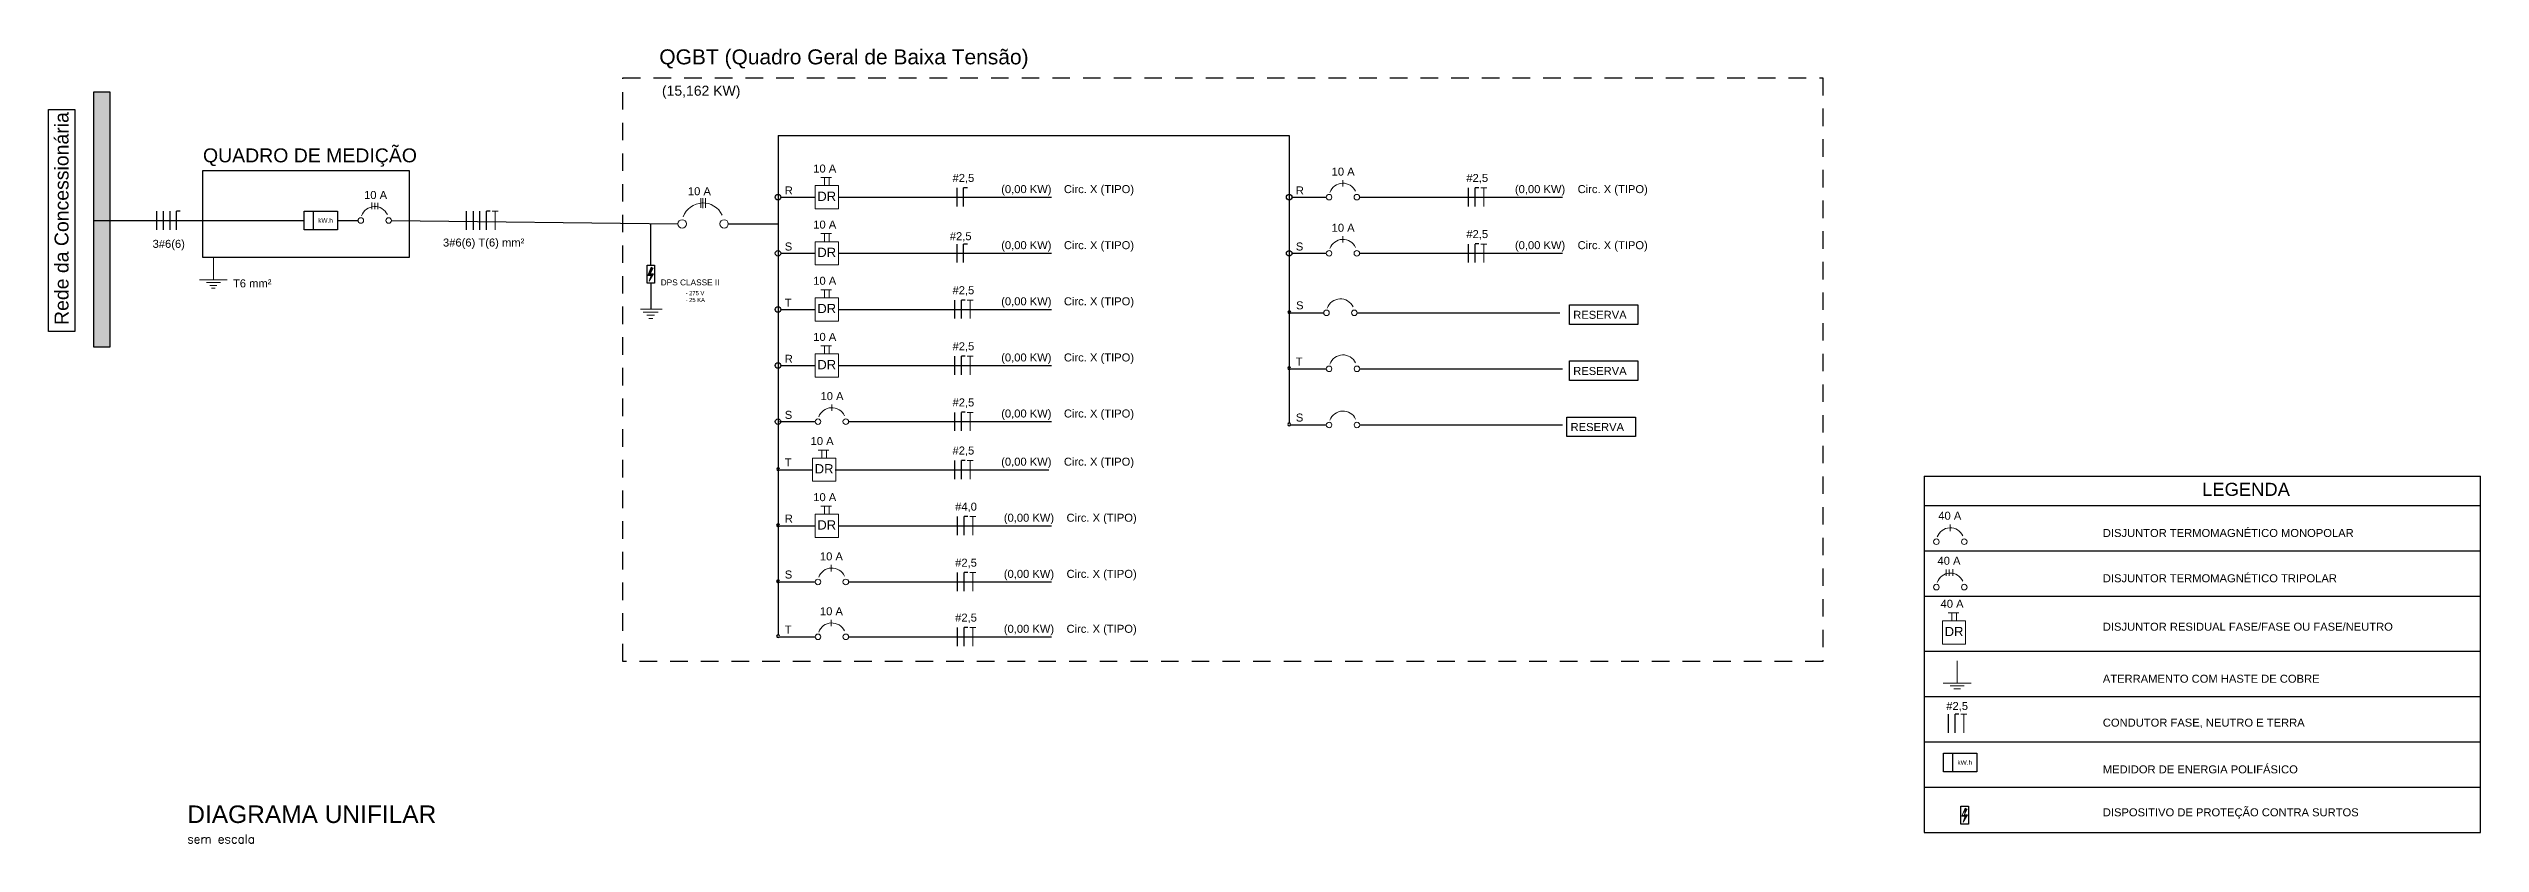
# Model space of a CAD drawing. Header units: millimetres. Extents: x -632.9 to -580.6, y 696.1 to 727.5.
# Drawn here: x -631.76 to -604.02, y 696.08 to 705.15 of the extents above; entities that cross this region are included whole.
import ezdxf

# ---------------------------------------------------------------- set-up
doc = ezdxf.new("R2010")
doc.units = ezdxf.units.MM
doc.header["$MEASUREMENT"] = 0
doc.linetypes.add('CONTORNO_QUADRO_T', pattern=[0.35, 0.2, -0.15])
for name, color, linetype in [('DI-Linhas do diagrama', 4, 'Continuous'), ('DI-Título do diagrama', 3, 'Continuous'), ('EL-Fios', 9, 'Continuous'), ('ELE-TEXTO04', 4, 'CONTORNO_QUADRO_T'), ('PDF3_0', 7, 'Continuous'), ('PDF3_COTA', 7, 'Continuous'), ('PDF3_DI-Barramento', 6, 'Continuous'), ('PDF3_DI-Disjuntor', 7, 'Continuous'), ('PDF3_DI-Textos do diagrama', 7, 'Continuous'), ('PDF3_DIAGRAMA', 7, 'Continuous'), ('PDF3_eletrodutos', 3, 'Continuous'), ('PDF3_Layout', 1, 'Continuous'), ('PDF3_Text', 7, 'Continuous')]:
    doc.layers.add(name, color=color, linetype=linetype)
doc.styles.add('Arial', font='arial.ttf', dxfattribs={"height": 0.1125})
doc.styles.add('PDF Arial', font='arial.ttf')
doc.styles.add('ROMANS', font='romans.shx')

msp = doc.modelspace()

# ---------------------------------------------------------------- hatches: boundary and pattern name
at = {"layer": 'EL-Fios'}
h = msp.add_hatch(color=256, dxfattribs=at)
h.dxf.hatch_style = 1
h.paths.add_polyline_path([(-631.244, 704.657), (-631.061, 704.657), (-631.061, 701.742), (-631.244, 701.742)])

# ---------------------------------------------------------------- linework, layer by layer
at = {"layer": 'DI-Linhas do diagrama', "linetype": 'Continuous'}
msp.add_line((-623.666, 703.148), (-623.44, 703.148), dxfattribs=at)
at = {"layer": 'DI-Título do diagrama'}
msp.add_lwpolyline([(-631.761, 701.922), (-631.761, 704.455), (-631.464, 704.455), (-631.464, 701.922)], close=True, dxfattribs=at)
at = {"layer": 'EL-Fios'}
msp.add_lwpolyline([(-631.244, 704.657), (-631.061, 704.657), (-631.061, 701.742), (-631.244, 701.742)], close=True, dxfattribs=at)
at = {"layer": 'PDF3_0', "color": 5, "lineweight": 25}
for p, q in [((-621.28, 703.56), (-621.322, 703.56)), ((-621.322, 703.348), (-621.322, 703.56)), ((-615.444, 703.561), (-615.487, 703.561)), ((-615.487, 703.348), (-615.487, 703.56)), ((-630.259, 703.294), (-630.301, 703.294)), ((-630.301, 703.083), (-630.301, 703.294)), ((-626.725, 703.294), (-626.767, 703.294)), ((-626.767, 703.083), (-626.767, 703.294)), ((-621.28, 702.919), (-621.322, 702.919)), ((-621.322, 702.707), (-621.322, 702.919)), ((-615.444, 702.92), (-615.487, 702.92)), ((-615.487, 702.707), (-615.487, 702.919)), ((-621.306, 702.28), (-621.348, 702.28)), ((-621.348, 702.067), (-621.348, 702.278)), ((-621.306, 701.639), (-621.348, 701.639)), ((-621.348, 701.426), (-621.348, 701.638)), ((-621.306, 700.998), (-621.348, 700.998)), ((-621.348, 700.785), (-621.348, 700.997)), ((-621.306, 700.449), (-621.348, 700.449)), ((-621.348, 700.236), (-621.348, 700.448)), ((-621.275, 699.808), (-621.318, 699.808)), ((-621.318, 699.595), (-621.318, 699.807)), ((-621.275, 699.168), (-621.318, 699.168)), ((-621.318, 698.955), (-621.318, 699.167)), ((-621.275, 698.541), (-621.318, 698.541)), ((-621.318, 698.328), (-621.318, 698.54)), ((-610.011, 697.338), (-610.011, 697.55)), ((-609.969, 697.55), (-610.011, 697.55))]:
    msp.add_line(p, q, dxfattribs=at)
at = {"layer": 'PDF3_0', "lineweight": 25}
for p, q in [((-610.366, 700.269), (-604.019, 700.269)), ((-610.366, 699.934), (-604.019, 699.934))]:
    msp.add_line(p, q, dxfattribs=at)
at = {"layer": 'PDF3_0', "linetype": 'CONTORNO_QUADRO_T', "lineweight": 25}
msp.add_lwpolyline([(-625.21, 704.816), (-611.52, 704.816), (-611.52, 698.154), (-625.21, 698.154)], close=True, dxfattribs=at)
at = {"layer": 'PDF3_0', "lineweight": 25}
msp.add_lwpolyline([(-627.649, 702.765), (-630, 702.765), (-630, 703.76), (-627.649, 703.76)], close=True, dxfattribs=at)
for points in [[(-610.366, 700.269), (-610.366, 696.2), (-604.019, 696.2), (-604.019, 700.269)], [(-610.366, 699.416), (-604.019, 699.416)], [(-610.366, 698.899), (-604.019, 698.899)], [(-610.366, 698.269), (-604.019, 698.269)], [(-610.366, 697.752), (-604.019, 697.752)], [(-610.366, 697.235), (-604.019, 697.235)], [(-610.366, 696.717), (-604.019, 696.717)]]:
    msp.add_lwpolyline(points, dxfattribs=at)
at = {"layer": 'PDF3_COTA', "lineweight": 25}
for p, q in [((-628.739, 703.083), (-628.739, 703.294)), ((-623.408, 703.454), (-623.016, 703.454)), ((-622.751, 703.454), (-620.321, 703.454)), ((-617.577, 703.454), (-617.185, 703.454)), ((-616.804, 703.454), (-614.49, 703.454)), ((-631.244, 703.188), (-629.11, 703.188)), ((-629.142, 703.188), (-629.078, 703.188)), ((-629.078, 703.188), (-628.845, 703.188)), ((-628.464, 703.188), (-628.231, 703.188)), ((-627.85, 703.188), (-624.582, 703.148)), ((-624.007, 703.148), (-623.44, 703.148)), ((-623.408, 702.813), (-623.016, 702.813)), ((-622.751, 702.813), (-620.321, 702.813)), ((-617.577, 702.813), (-617.185, 702.813)), ((-616.804, 702.813), (-614.49, 702.813)), ((-623.408, 702.172), (-623.016, 702.172)), ((-622.751, 702.172), (-620.321, 702.172)), ((-617.608, 702.134), (-617.215, 702.134)), ((-616.833, 702.134), (-614.52, 702.134)), ((-623.408, 701.532), (-623.016, 701.532)), ((-622.751, 701.532), (-620.321, 701.532)), ((-617.594, 701.494), (-617.184, 701.494)), ((-616.803, 701.494), (-614.489, 701.494)), ((-623.424, 700.891), (-623.016, 700.891)), ((-622.635, 700.891), (-620.321, 700.891)), ((-617.594, 700.853), (-617.184, 700.853)), ((-616.803, 700.853), (-614.489, 700.853)), ((-623.44, 700.342), (-623.046, 700.342)), ((-622.787, 700.342), (-620.351, 700.342)), ((-623.425, 699.701), (-623.016, 699.701)), ((-622.751, 699.701), (-620.321, 699.701)), ((-623.425, 699.061), (-623.016, 699.061)), ((-622.635, 699.061), (-620.321, 699.061)), ((-623.425, 698.434), (-623.016, 698.434)), ((-622.635, 698.434), (-620.321, 698.434)), ((-610.038, 696.894), (-610.038, 697.106))]:
    msp.add_line(p, q, dxfattribs=at)
for points in [[(-628.845, 703.083), (-628.845, 703.294), (-628.464, 703.294), (-628.464, 703.083), (-628.845, 703.083)], [(-610.144, 696.894), (-610.144, 697.106), (-609.763, 697.106), (-609.763, 696.894), (-610.144, 696.894)]]:
    msp.add_lwpolyline(points, close=True, dxfattribs=at)
for points in [[(-624.891, 702.676), (-624.891, 703.152)], [(-624.891, 702.473), (-624.891, 702.174)]]:
    msp.add_lwpolyline(points, dxfattribs=at)
for points in [[(-617.591, 702.141, 1), (-617.622, 702.141, 1)], [(-617.592, 701.501, 1), (-617.624, 701.501, 1)], [(-617.592, 700.86, 1), (-617.624, 700.86, 1)], [(-623.422, 700.349, 1), (-623.454, 700.349, 1)], [(-623.424, 699.708, 1), (-623.456, 699.708, 1)], [(-623.424, 699.068, 1), (-623.456, 699.068, 1)], [(-623.424, 698.441, 1), (-623.456, 698.441, 1)]]:
    msp.add_lwpolyline(points, format="xyb", close=True, dxfattribs=at)
for centre in [(-623.44, 703.454), (-617.609, 703.454), (-623.44, 702.813), (-617.609, 702.813), (-623.44, 702.172), (-623.44, 701.532), (-623.44, 700.891)]:
    msp.add_circle(centre, 0.0318, dxfattribs=at)
at = {"layer": 'PDF3_DI-Barramento', "lineweight": 30}
for p, q in [((-623.44, 704.159), (-623.44, 698.457)), ((-623.44, 704.159), (-617.608, 704.159)), ((-617.608, 704.159), (-617.608, 700.876))]:
    msp.add_line(p, q, dxfattribs=at)
at = {"layer": 'PDF3_DI-Disjuntor', "color": 1, "lineweight": 30}
for points in [[(-624.933, 702.676), (-624.85, 702.676), (-624.85, 702.473), (-624.933, 702.473)], [(-609.944, 696.5), (-609.86, 696.5), (-609.86, 696.297), (-609.944, 696.297)]]:
    msp.add_lwpolyline(points, close=True, dxfattribs=at)
at = {"layer": 'PDF3_DI-Disjuntor', "transparency": 33554559}
for points in [[(-624.919, 702.577), (-624.869, 702.561), (-624.925, 702.561)], [(-624.891, 702.642), (-624.897, 702.577), (-624.919, 702.577)], [(-624.86, 702.577), (-624.919, 702.577), (-624.869, 702.561)], [(-624.887, 702.561), (-624.869, 702.561), (-624.909, 702.495)], [(-624.864, 702.642), (-624.891, 702.642), (-624.897, 702.577)], [(-624.887, 702.654), (-624.864, 702.642), (-624.891, 702.642)], [(-609.93, 696.401), (-609.88, 696.385), (-609.936, 696.385)], [(-609.87, 696.401), (-609.93, 696.401), (-609.88, 696.385)], [(-609.898, 696.385), (-609.88, 696.385), (-609.92, 696.319)], [(-609.874, 696.466), (-609.902, 696.466), (-609.908, 696.401)], [(-609.898, 696.478), (-609.874, 696.466), (-609.902, 696.466)]]:
    msp.add_solid(points, dxfattribs=at)
at = {"layer": 'PDF3_DI-Textos do diagrama', "lineweight": 20}
for points in [[(-624.864, 702.642), (-624.897, 702.577), (-624.86, 702.577), (-624.909, 702.495), (-624.887, 702.561), (-624.925, 702.561), (-624.887, 702.654)], [(-609.874, 696.466), (-609.908, 696.401), (-609.87, 696.401), (-609.92, 696.319), (-609.898, 696.385), (-609.936, 696.385), (-609.898, 696.478)]]:
    msp.add_lwpolyline(points, close=True, dxfattribs=at)
at = {"layer": 'PDF3_DIAGRAMA', "color": 1, "lineweight": 5}
for p, q in [((-623.016, 703.586), (-623.016, 703.321)), ((-622.751, 703.586), (-623.016, 703.586)), ((-622.95, 703.679), (-622.831, 703.679)), ((-622.91, 703.586), (-622.91, 703.679)), ((-622.857, 703.586), (-622.857, 703.679)), ((-622.751, 703.586), (-622.751, 703.321)), ((-616.995, 703.576), (-616.995, 703.65)), ((-628.073, 703.318), (-628.073, 703.393)), ((-628.038, 703.316), (-628.038, 703.39)), ((-628.007, 703.316), (-628.007, 703.39)), ((-622.751, 703.321), (-623.016, 703.321)), ((-622.95, 703.038), (-622.831, 703.038)), ((-622.91, 702.945), (-622.91, 703.038)), ((-622.857, 702.945), (-622.857, 703.038)), ((-616.995, 702.935), (-616.995, 703.009)), ((-623.016, 702.945), (-623.016, 702.681)), ((-622.751, 702.945), (-623.016, 702.945)), ((-622.751, 702.945), (-622.751, 702.681)), ((-622.751, 702.681), (-623.016, 702.681)), ((-623.016, 702.305), (-623.016, 702.04)), ((-622.751, 702.305), (-623.016, 702.305)), ((-622.95, 702.397), (-622.831, 702.397)), ((-622.91, 702.305), (-622.91, 702.397)), ((-622.857, 702.305), (-622.857, 702.397)), ((-622.751, 702.305), (-622.751, 702.04)), ((-622.751, 702.04), (-623.016, 702.04)), ((-623.016, 701.664), (-623.016, 701.399)), ((-622.751, 701.664), (-623.016, 701.664)), ((-622.95, 701.757), (-622.831, 701.757)), ((-622.91, 701.664), (-622.91, 701.757)), ((-622.857, 701.664), (-622.857, 701.757)), ((-622.751, 701.664), (-622.751, 701.399)), ((-622.751, 701.399), (-623.016, 701.399)), ((-622.826, 701.013), (-622.826, 701.087)), ((-622.98, 700.567), (-622.861, 700.567)), ((-622.94, 700.474), (-622.94, 700.567)), ((-622.888, 700.474), (-622.888, 700.567)), ((-623.046, 700.474), (-623.046, 700.21)), ((-622.782, 700.474), (-623.046, 700.474)), ((-622.782, 700.474), (-622.782, 700.21)), ((-622.782, 700.21), (-623.046, 700.21)), ((-623.016, 699.834), (-623.016, 699.569)), ((-622.751, 699.834), (-623.016, 699.834)), ((-622.95, 699.926), (-622.831, 699.926)), ((-622.91, 699.834), (-622.91, 699.926)), ((-622.857, 699.834), (-622.857, 699.926)), ((-622.751, 699.834), (-622.751, 699.569)), ((-610.066, 699.641), (-610.066, 699.716)), ((-622.751, 699.569), (-623.016, 699.569)), ((-622.833, 699.182), (-622.833, 699.256)), ((-610.113, 699.129), (-610.113, 699.203)), ((-610.08, 699.129), (-610.08, 699.203)), ((-610.037, 699.132), (-610.037, 699.206)), ((-622.833, 698.556), (-622.833, 698.63)), ((-610.155, 698.617), (-610.155, 698.352)), ((-609.891, 698.617), (-610.155, 698.617)), ((-610.089, 698.709), (-609.97, 698.709)), ((-610.049, 698.617), (-610.049, 698.709)), ((-609.997, 698.617), (-609.997, 698.709)), ((-609.891, 698.617), (-609.891, 698.352)), ((-609.891, 698.352), (-610.155, 698.352))]:
    msp.add_line(p, q, dxfattribs=at)
for points in [[(-624.321, 703.333), (-624.321, 703.444)], [(-624.296, 703.33), (-624.296, 703.444)], [(-624.266, 703.333), (-624.266, 703.444)]]:
    msp.add_lwpolyline(points, dxfattribs=at)
for centre, radius in [((-617.153, 703.454), 0.0318), ((-616.836, 703.454), 0.0318), ((-628.199, 703.188), 0.0318), ((-627.882, 703.188), 0.0318), ((-624.534, 703.148), 0.0486), ((-624.056, 703.148), 0.0486), ((-617.153, 702.813), 0.0318), ((-616.836, 702.813), 0.0318), ((-617.183, 702.134), 0.0318), ((-616.865, 702.134), 0.0318), ((-617.153, 701.494), 0.0318), ((-616.835, 701.494), 0.0318), ((-622.984, 700.891), 0.0318), ((-622.667, 700.891), 0.0318), ((-617.153, 700.853), 0.0318), ((-616.835, 700.853), 0.0318), ((-610.225, 699.52), 0.0318), ((-609.907, 699.52), 0.0318), ((-622.984, 699.061), 0.0318), ((-622.667, 699.061), 0.0318), ((-610.225, 699.002), 0.0318), ((-609.907, 699.002), 0.0318), ((-622.984, 698.434), 0.0318), ((-622.667, 698.434), 0.0318)]:
    msp.add_circle(centre, radius, dxfattribs=at)
for centre, radius, start, end in [((-616.995, 703.454), 0.159, 25, 160), ((-628.041, 703.188), 0.159, 25, 160), ((-624.295, 703.148), 0.24, 25.0003, 159.9985), ((-616.995, 702.813), 0.159, 25, 160), ((-617.024, 702.134), 0.159, 25, 160), ((-616.994, 701.494), 0.159, 25, 160), ((-622.826, 700.891), 0.159, 25, 160), ((-616.994, 700.853), 0.159, 25, 160), ((-610.066, 699.52), 0.159, 25, 160), ((-622.826, 699.061), 0.159, 25, 160), ((-610.066, 699.002), 0.159, 25, 160), ((-622.826, 698.434), 0.159, 25, 160)]:
    msp.add_arc(centre, radius, start, end, dxfattribs=at)
at = {"layer": 'PDF3_eletrodutos', "lineweight": 9}
for p, q in [((-615.42, 703.56), (-615.353, 703.56)), ((-615.387, 703.348), (-615.387, 703.56)), ((-626.701, 703.294), (-626.633, 703.294)), ((-626.667, 703.083), (-626.667, 703.294)), ((-629.882, 702.765), (-629.882, 702.511)), ((-615.42, 702.919), (-615.353, 702.919)), ((-615.387, 702.707), (-615.387, 702.919)), ((-630.041, 702.511), (-629.723, 702.511)), ((-629.961, 702.479), (-629.802, 702.479)), ((-629.921, 702.447), (-629.842, 702.447)), ((-629.902, 702.415), (-629.862, 702.415)), ((-621.282, 702.278), (-621.214, 702.278)), ((-621.248, 702.067), (-621.248, 702.278)), ((-621.282, 701.638), (-621.214, 701.638)), ((-621.248, 701.426), (-621.248, 701.638)), ((-621.282, 700.997), (-621.214, 700.997)), ((-621.248, 700.785), (-621.248, 700.997)), ((-621.282, 700.448), (-621.214, 700.448)), ((-621.248, 700.236), (-621.248, 700.448)), ((-621.251, 699.807), (-621.184, 699.807)), ((-621.218, 699.595), (-621.218, 699.807)), ((-621.251, 699.167), (-621.184, 699.167)), ((-621.218, 698.955), (-621.218, 699.167)), ((-621.251, 698.54), (-621.184, 698.54)), ((-621.218, 698.328), (-621.218, 698.54)), ((-609.987, 698.159), (-609.987, 697.905)), ((-610.146, 697.905), (-609.828, 697.905)), ((-610.067, 697.873), (-609.908, 697.873)), ((-610.027, 697.842), (-609.948, 697.842)), ((-609.945, 697.55), (-609.877, 697.55)), ((-609.911, 697.338), (-609.911, 697.55))]:
    msp.add_line(p, q, dxfattribs=at)
for points in [[(-625.008, 702.174), (-624.762, 702.174)], [(-624.977, 702.14), (-624.806, 702.14)], [(-624.935, 702.106), (-624.848, 702.106)], [(-624.913, 702.07), (-624.869, 702.07)]]:
    msp.add_lwpolyline(points, dxfattribs=at)
at = {"layer": 'PDF3_Layout', "lineweight": 25}
for p, q in [((-621.396, 703.348), (-621.396, 703.56)), ((-615.561, 703.348), (-615.561, 703.56)), ((-630.525, 703.083), (-630.525, 703.294)), ((-630.45, 703.083), (-630.45, 703.294)), ((-630.376, 703.083), (-630.376, 703.294)), ((-626.992, 703.083), (-626.992, 703.294)), ((-626.915, 703.083), (-626.915, 703.294)), ((-626.841, 703.083), (-626.841, 703.294)), ((-621.396, 702.707), (-621.396, 702.919)), ((-615.561, 702.707), (-615.561, 702.919)), ((-621.422, 702.067), (-621.422, 702.278)), ((-621.422, 701.426), (-621.422, 701.638)), ((-621.422, 700.785), (-621.422, 700.997)), ((-621.422, 700.236), (-621.422, 700.448)), ((-621.392, 699.595), (-621.392, 699.807)), ((-621.392, 698.955), (-621.392, 699.167)), ((-621.392, 698.328), (-621.392, 698.54)), ((-610.085, 697.338), (-610.085, 697.55))]:
    msp.add_line(p, q, dxfattribs=at)
at = {"layer": 'PDF3_Text'}
for points in [[(-613.629, 702.002), (-614.409, 702.002), (-614.409, 702.225), (-613.629, 702.225)], [(-613.629, 701.361), (-614.409, 701.361), (-614.409, 701.584), (-613.629, 701.584)], [(-613.659, 700.721), (-614.439, 700.721), (-614.439, 700.943), (-613.659, 700.943)]]:
    msp.add_lwpolyline(points, close=True, dxfattribs=at)

# ---------------------------------------------------------------- texts
at = {"layer": 'DI-Título do diagrama', "insert": (-631.532, 701.995), "char_height": 0.15884, "width": 3.48532, "attachment_point": 7, "rotation": 90, "line_spacing_factor": 0.798, "style": 'Arial'}
msp.add_mtext('\\pxql;Rede da Concessionária ', dxfattribs=at)
at = {"layer": 'DI-Título do diagrama', "insert": (-630, 703.803), "char_height": 0.15884, "width": 3.12308, "attachment_point": 7, "line_spacing_factor": 0.798, "style": 'Arial'}
msp.add_mtext('QUADRO DE MEDIÇÃO', dxfattribs=at)
at = {"layer": 'ELE-TEXTO04', "insert": (-630.179, 696.509), "char_height": 0.09999, "attachment_point": 1, "style": 'ROMANS'}
msp.add_mtext('{\\fArial|b0|i0|c0|p34;\\H2x;\\C4;DIAGRAMA UNIFILAR\\Fromans|c0;\\H0.6666x;\\P\\H0.7501x;\\C2;sem escala}', dxfattribs=at)
at = {"layer": 'PDF3_COTA', "lineweight": 25, "char_height": 0.0529, "width": 0.25415, "attachment_point": 7, "line_spacing_factor": 0.798, "style": 'Arial'}
for insert in [(-628.686, 703.162), (-609.985, 696.973)]:
    msp.add_mtext('kW.h', dxfattribs=dict(at, insert=insert))
at = {"layer": 'PDF3_DIAGRAMA', "color": 1, "lineweight": 5, "char_height": 0.1059, "width": 0.25415, "attachment_point": 8, "line_spacing_factor": 0.798, "style": 'Arial'}
for insert in [(-622.884, 703.411), (-622.884, 702.771), (-622.884, 702.13), (-622.884, 701.489), (-622.914, 700.3), (-622.884, 699.659), (-610.023, 698.442)]:
    msp.add_mtext('DR', dxfattribs=dict(at, insert=insert))
at = {"layer": 'PDF3_Text', "color": 3, "insert": (-624.794, 704.919), "char_height": 0.17118, "attachment_point": 7, "style": 'PDF Arial'}
msp.add_mtext('QGBT (Quadro Geral de Baixa Tensão)', dxfattribs=at)
at = {"layer": 'PDF3_Text', "attachment_point": 7, "style": 'PDF Arial'}
for s, insert, char_height in [('(15,162 KW)', (-624.764, 704.578), 0.11412), ('10 A', (-623.038, 703.734), 0.0913), ('10 A', (-624.468, 703.475), 0.0913), ('R', (-623.363, 703.485), 0.0913), ('#2,5', (-621.449, 703.611), 0.0913), ('(0,00 KW)    Circ. X (TIPO)', (-620.894, 703.473), 0.09129), ('R', (-617.532, 703.485), 0.0913), ('10 A', (-617.124, 703.699), 0.0913), ('#2,5', (-615.587, 703.611), 0.0913), ('(0,00 KW)    Circ. X (TIPO)', (-615.033, 703.473), 0.09129), ('10 A', (-628.162, 703.432), 0.0913), ('10 A', (-623.038, 703.094), 0.0913), ('#2,5', (-621.48, 702.946), 0.0913), ('10 A', (-617.124, 703.058), 0.0913), ('#2,5', (-615.587, 702.97), 0.0913), ('3#6(6) ', (-630.575, 702.848), 0.0913), ('3#6(6) T(6) mm²', (-627.262, 702.863), 0.09129), ('S', (-623.363, 702.844), 0.0913), ('(0,00 KW)    Circ. X (TIPO)', (-620.894, 702.833), 0.09129), ('S', (-617.532, 702.844), 0.0913), ('(0,00 KW)    Circ. X (TIPO)', (-615.033, 702.833), 0.09129), ('T6 mm²', (-629.658, 702.423), 0.0913), ('DPS CLASSE II', (-624.778, 702.446), 0.06753), ('10 A', (-623.038, 702.453), 0.0913), ('#2,5', (-621.449, 702.329), 0.0913), ('- 275 V', (-624.494, 702.334), 0.0473), ('- 25 KA', (-624.494, 702.256), 0.0473), ('T', (-623.363, 702.203), 0.0913), ('(0,00 KW)    Circ. X (TIPO)', (-620.894, 702.192), 0.09129), ('S', (-617.53, 702.172), 0.0913), ('RESERVA', (-614.368, 702.064), 0.0913), ('10 A', (-623.038, 701.812), 0.0913), ('R', (-623.363, 701.563), 0.0913), ('#2,5', (-621.449, 701.689), 0.0913), ('(0,00 KW)    Circ. X (TIPO)', (-620.894, 701.551), 0.09129), ('T', (-617.532, 701.532), 0.0913), ('RESERVA', (-614.368, 701.423), 0.0913), ('10 A', (-622.955, 701.136), 0.0913), ('#2,5', (-621.449, 701.048), 0.0913), ('S', (-623.363, 700.922), 0.0913), ('(0,00 KW)    Circ. X (TIPO)', (-620.894, 700.911), 0.09129), ('S', (-617.532, 700.891), 0.0913), ('RESERVA', (-614.398, 700.783), 0.0913), ('10 A', (-623.068, 700.623), 0.0913), ('#2,5', (-621.449, 700.499), 0.0913), ('T', (-623.362, 700.38), 0.0913), ('(0,00 KW)    Circ. X (TIPO)', (-620.894, 700.361), 0.09129), ('10 A', (-623.038, 699.982), 0.0913), ('#4,0', (-621.419, 699.858), 0.0913), ('LEGENDA', (-607.193, 700.041), 0.15), ('R', (-623.363, 699.739), 0.0913), ('(0,00 KW)    Circ. X (TIPO)', (-620.864, 699.721), 0.09129), ('40 A', (-610.203, 699.77), 0.0913), ('DISJUNTOR TERMOMAGNÉTICO MONOPOLAR', (-608.326, 699.573), 0.09129), ('10 A', (-622.962, 699.306), 0.0913), ('S', (-623.363, 699.099), 0.0913), ('#2,5', (-621.419, 699.218), 0.0913), ('(0,00 KW)    Circ. X (TIPO)', (-620.864, 699.08), 0.09129), ('40 A', (-610.212, 699.256), 0.0913), ('DISJUNTOR TERMOMAGNÉTICO TRIPOLAR', (-608.326, 699.056), 0.09129), ('40 A', (-610.177, 698.765), 0.0913), ('T', (-623.363, 698.472), 0.0913), ('10 A', (-622.962, 698.679), 0.0913), ('#2,5', (-621.419, 698.591), 0.0913), ('(0,00 KW)    Circ. X (TIPO)', (-620.864, 698.453), 0.09129), ('DISJUNTOR RESIDUAL FASE/FASE OU FASE/NEUTRO', (-608.326, 698.503), 0.09129), ('ATERRAMENTO COM HASTE DE COBRE', (-608.326, 697.909), 0.09129), ('#2,5', (-610.112, 697.582), 0.0913), ('CONDUTOR FASE, NEUTRO E TERRA', (-608.326, 697.392), 0.09129), ('MEDIDOR DE ENERGIA POLIFÁSICO', (-608.326, 696.874), 0.09129), ('DISPOSITIVO DE PROTEÇÃO CONTRA SURTOS', (-608.326, 696.357), 0.09129)]:
    msp.add_mtext(s, dxfattribs=dict(at, insert=insert, char_height=char_height))

doc.saveas('drawing.dxf')
